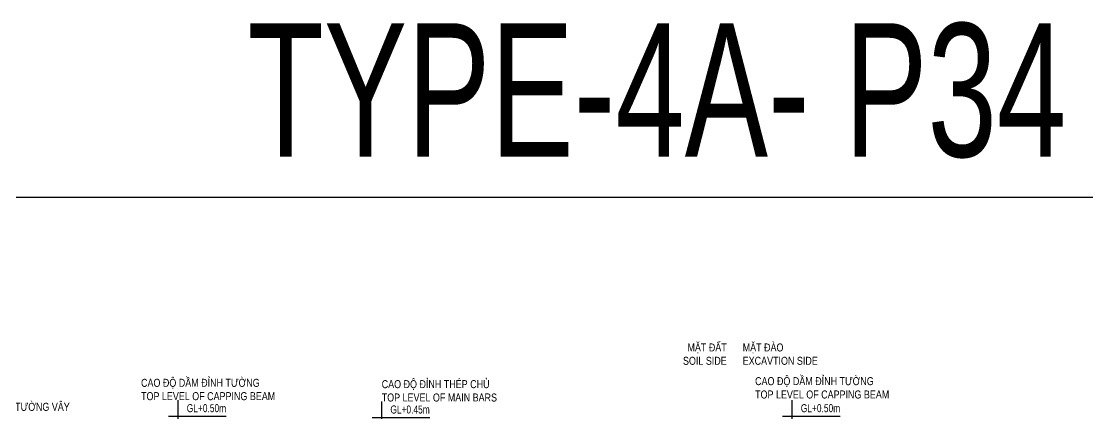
# Model space of a CAD drawing. Header units: millimetres. Extents: x 2746337 to 7547699, y -363432 to 15720.
# Drawn here: x 3484482 to 3524460, y 1014 to 15720 of the extents above; entities that cross this region are included whole.
import ezdxf
from ezdxf.enums import TextEntityAlignment as Align

# ---------------------------------------------------------------- set-up
doc = ezdxf.new("R2010")
doc.units = ezdxf.units.MM
doc.header["$LTSCALE"] = 1200
for name, color, linetype, lineweight in [('030_Label', 4, 'Continuous', 5), ('ENOTE', 2, 'Continuous', 15), ('LEADER', 8, 'Continuous', 9), ('TEXTVN', 2, 'Continuous', 20)]:
    doc.layers.add(name, color=color, linetype=linetype, lineweight=lineweight)
for name, color, linetype in [('CDC.02.DIM', 1, 'Continuous'), ('CDC.06.TEXT', 2, 'Continuous'), ('CDC.10.HATCH', 251, 'Continuous')]:
    doc.layers.add(name, color=color, linetype=linetype)
doc.styles.add('DB_Arial', font='arial.ttf', dxfattribs={"width": 0.8})
doc.styles.add('SMTEXT', font='arial.ttf', dxfattribs={"width": 0.75})
doc.styles.add('VNROMANS', font='VHAVAN.TTF', dxfattribs={"width": 0.8})

# ---------------------------------------------------------------- blocks, each defined once
blk = doc.blocks.new('tag_cd')
at = {"layer": 'CDC.10.HATCH'}
blk.add_hatch(color=256, dxfattribs=at).paths.add_polyline_path([(180, 240), (420, 0), (420, 240)])
at = {"layer": 'CDC.02.DIM'}
for points in [[(420, 240), (420, 0), (660, 240), (180, 240), (420, 0), (420, 1020)], [(60, 420), (2220, 420)], [(0, 0), (840, 0)]]:
    blk.add_lwpolyline(points, dxfattribs=at)
at = {"layer": 'CDC.06.TEXT', "ltscale": 0.5, "style": 'SMTEXT', "width": 0.75}
blk.add_attdef('CD', text='', height=300, dxfattribs=at).set_placement((2220, 570), align=Align.RIGHT)

msp = doc.modelspace()

# ---------------------------------------------------------------- linework, layer by layer
msp.add_lwpolyline([(3464000, 9128.3), (3557517.3, 9128.3), (3557517.3, -68024), (3464000, -68024)], close=True)
at = {"layer": 'LEADER', "lineweight": 20}
for points in [[(3508427.8, 2645.6, 0, 150, 0), (3508927.8, 2645.6, 0, 0, 0), (3510927.8, 2645.6, 0, 0, 0)], [(3514027.8, 2645.6, 0, 150, 0), (3513527.8, 2645.6, 0, 0, 0), (3511527.8, 2645.6, 0, 0, 0)]]:
    msp.add_lwpolyline(points, format="xyseb", dxfattribs=at)

# ---------------------------------------------------------------- block references
at = {"layer": 'ENOTE'}
for p, values in [((3489940.7, 500), {'CD': 'GL+0.50m'}), ((3497573.5, 450), {'CD': 'GL+0.45m'}), ((3512961.9, 500), {'CD': 'GL+0.50m'})]:
    msp.add_blockref('tag_cd', p, dxfattribs=at).add_auto_attribs(values)

# ---------------------------------------------------------------- texts
at = {"layer": '030_Label', "style": 'VNROMANS', "width": 0.7}
msp.add_text('type-4a- p34', height=5000, dxfattribs=at).set_placement((3508315.1, 13145.4), align=Align.MIDDLE_CENTER)
at = {"layer": 'TEXTVN', "style": 'DB_Arial', "width": 0.8}
for s, p in [('MẶT ĐẤT', (3510927.8, 3345.6)), ('SOIL SIDE', (3510927.8, 2845.6))]:
    msp.add_text(s, height=300, dxfattribs=at).set_placement(p, align=Align.RIGHT)
for s, p in [('MẶT ĐÀO', (3511527.8, 3345.6)), ('EXCAVTION SIDE', (3511527.8, 2845.6)), ('CAO ĐỘ DẦM ĐỈNH TƯỜNG', (3488970.2, 2020)), ('CAO ĐỘ DẦM ĐỈNH TƯỜNG', (3511991.5, 2082.8)), ('CAO ĐỘ ĐỈNH THÉP CHỦ', (3497993.5, 1970)), ('TOP LEVEL OF CAPPING BEAM', (3488970.2, 1520)), ('TOP LEVEL OF MAIN BARS', (3497993.5, 1470)), ('TOP LEVEL OF CAPPING BEAM', (3511991.5, 1582.8)), ('CAO ĐỘ ĐỈNH TƯỜNG VÂY', (3481922.8, 1120))]:
    msp.add_text(s, height=300, dxfattribs=at).set_placement(p)

doc.saveas('drawing.dxf')
